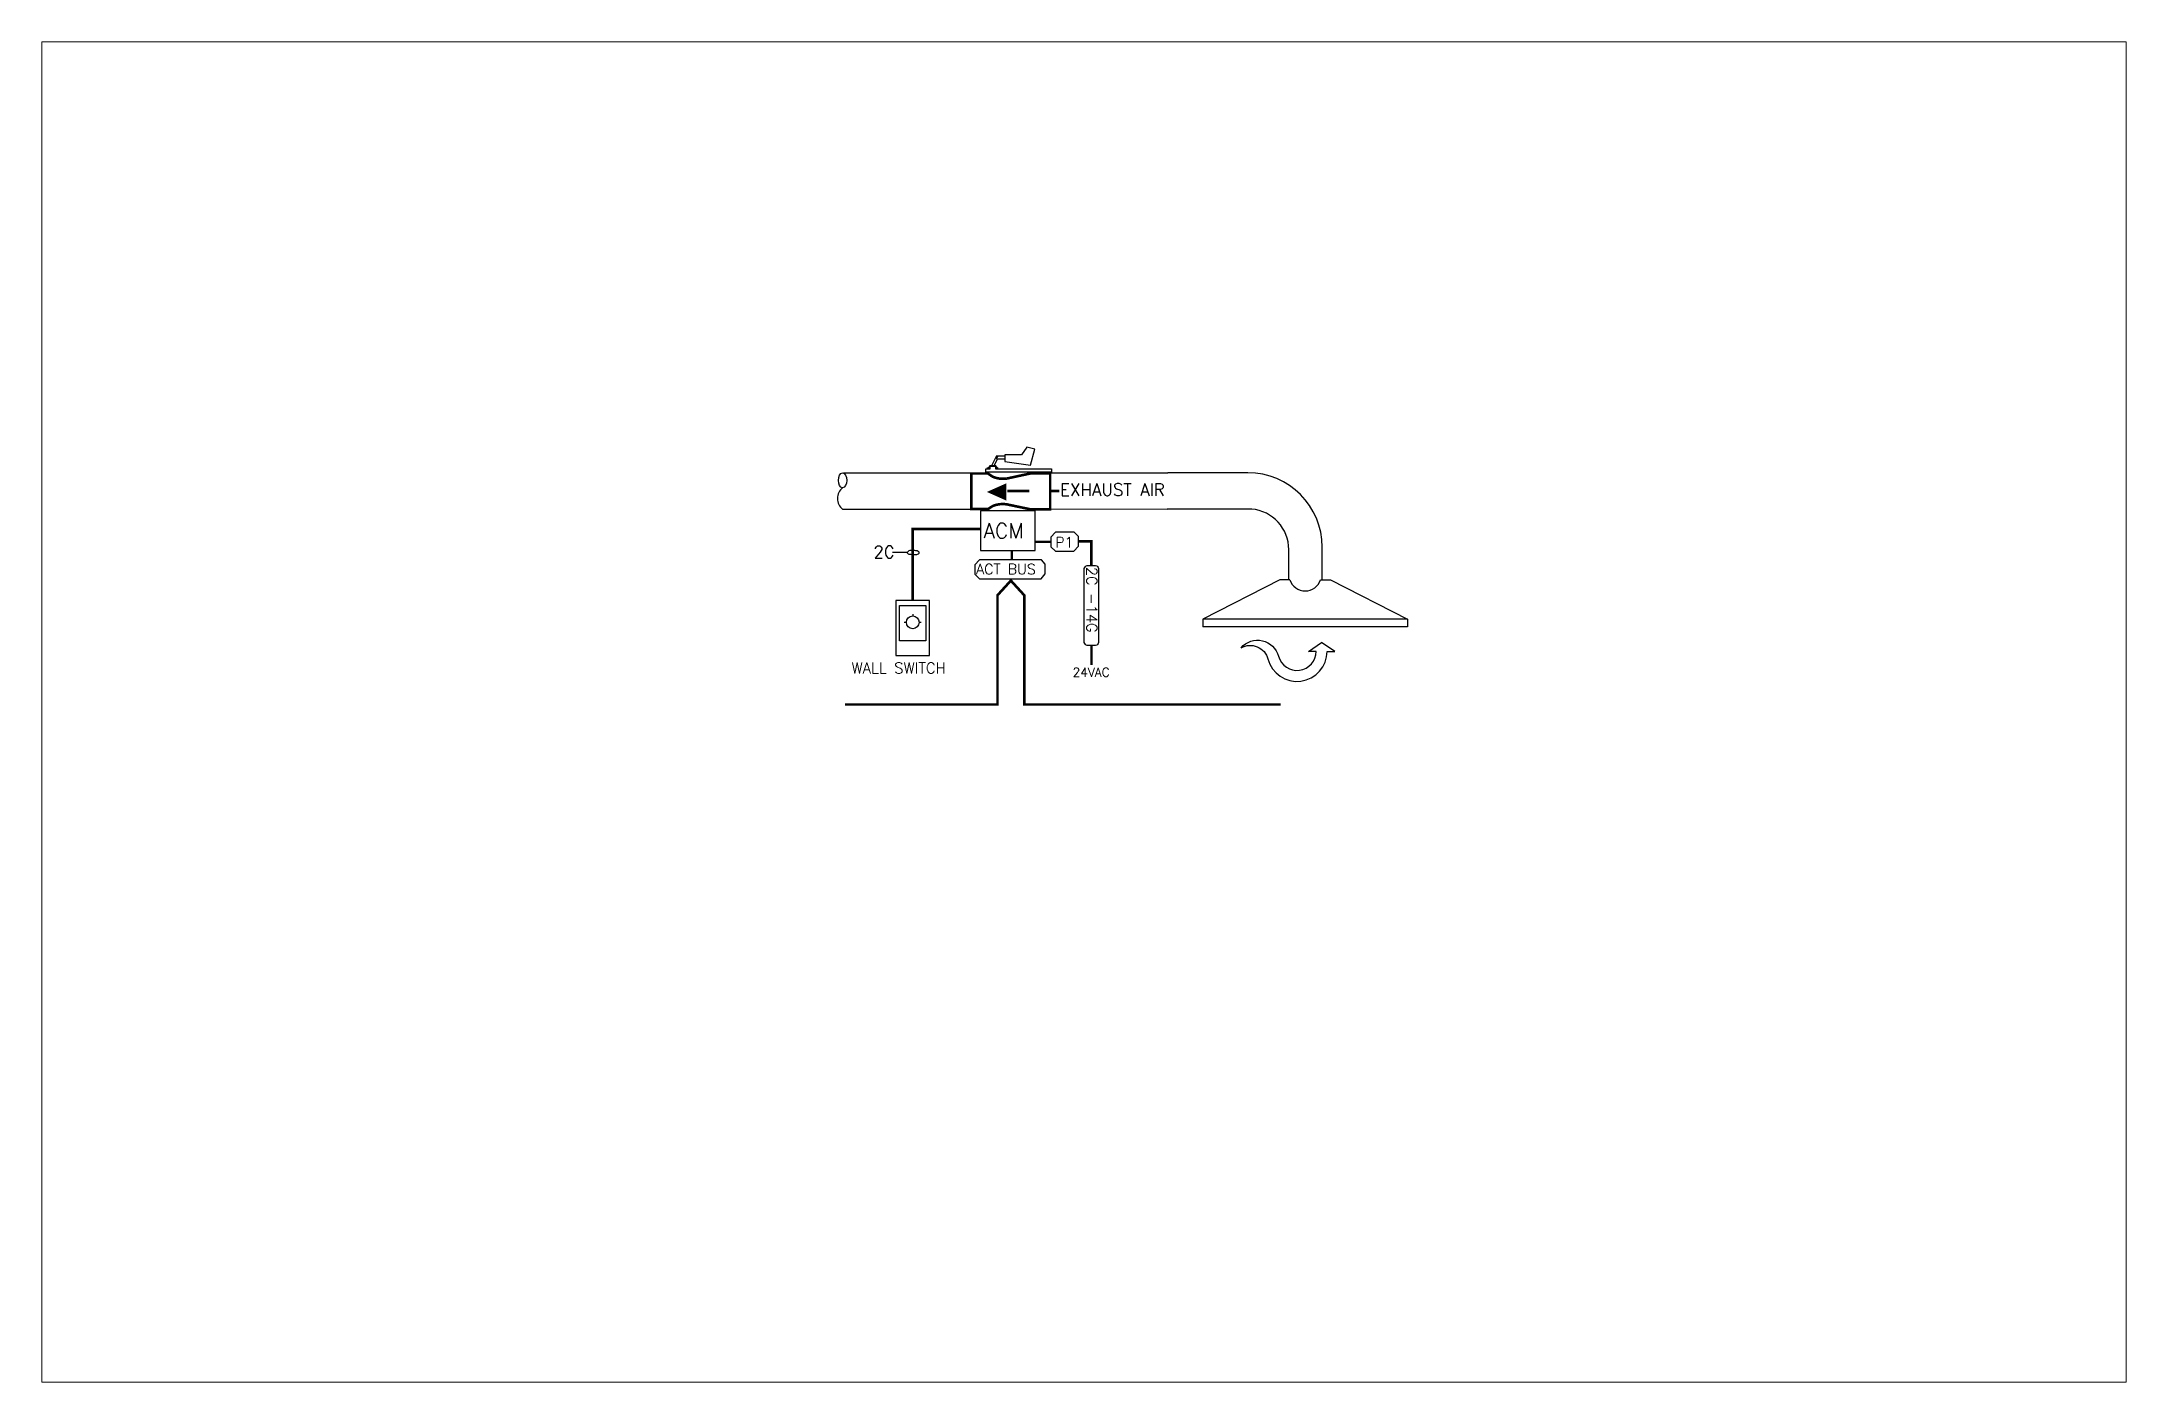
# Paper-space layout 'Layout1' of a CAD drawing. Extents: x 0.7 to 16.1, y 0.3 to 10.2.
# The model-space entities are those that its viewports show. They can reach past a viewport. Long polylines and large blocks are cut down to what shows.
import ezdxf

# ---------------------------------------------------------------- set-up
doc = ezdxf.new("R2010")
doc.units = 0
doc.header["$LTSCALE"] = 96
doc.header["$MEASUREMENT"] = 0
doc.linetypes.add('3-DASH', pattern=[0.0625, 0.03125, -0.03125])
for name, color, linetype in [('Field_Wiring', 160, '3-DASH'), ('GEX', 7, 'CONTINUOUS'), ('HOOD', 7, 'CONTINUOUS'), ('MVIEW', 1, 'CONTINUOUS'), ('SUP', 7, 'CONTINUOUS')]:
    doc.layers.add(name, color=color, linetype=linetype)
doc.styles.get("Standard").update_dxf_attribs({"font": 'ROMANS'})

msp = doc.modelspace()

# ---------------------------------------------------------------- linework, layer by layer
at = {"layer": 'Field_Wiring', "color": 7}
for p, q in [((684, 578), (684, 576.6)), ((677.8, 572.1), (679.5, 572.1)), ((688.5, 572.1), (690, 572.1))]:
    msp.add_line(p, q, dxfattribs=at)
at = {"layer": 'Field_Wiring', "color": 7, "linetype": 'ByBlock'}
msp.add_circle((684, 572.1), 4.5, dxfattribs=at)
at = {"layer": 'GEX', "color": 7, "linetype": 'Continuous', "lineweight": 25}
msp.add_lwpolyline([(770.9, 651.3), (732, 651.3), (732, 623.1), (770.9, 623.1)], close=True, dxfattribs=at)
at = {"layer": 'GEX', "color": 7, "linetype": 'Continuous', "lineweight": 20, "const_width": 1.85}
msp.add_lwpolyline([(754.3, 616.5), (754.3, 623.2)], dxfattribs=at)
at = {"layer": 'GEX', "color": 7, "linetype": 'Continuous', "const_width": 1.85}
for points in [[(782, 629.2), (770.9, 629.2)], [(801.7, 629.6), (810.7, 629.6), (810.7, 612.4)], [(945, 513.8), (763.1, 513.8), (763.1, 591.3), (753.6, 601.7), (744.1, 591.3), (744.1, 586.5)], [(744.1, 587.5), (744.1, 513.8), (635.9, 513.8)]]:
    msp.add_lwpolyline(points, dxfattribs=at)
at = {"layer": 'GEX', "color": 7, "linetype": 'Continuous'}
msp.add_lwpolyline([(801.7, 626.1), (801.7, 633), (798.6, 636), (785.3, 636), (782, 632.6), (782, 625.7), (785.3, 622.6), (798.2, 622.6)], close=True, dxfattribs=at)
at = {"layer": 'HOOD', "color": 0}
for p, q in [((680.3, 621.6), (669.6, 621.6)), ((672, 587.7), (672, 548.5)), ((695.8, 587.7), (672, 587.7)), ((674.5, 558.9), (674.5, 584)), ((674.5, 584), (693.3, 584)), ((693.3, 584), (693.3, 558.9)), ((695.8, 548.5), (695.8, 587.7)), ((1035, 574.4), (889.9, 574.4)), ((1035, 568.9), (889.9, 568.9)), ((672, 548.5), (695.8, 548.5)), ((693.3, 558.9), (674.5, 558.9)), ((964.7, 551.5), (974.1, 557.8)), ((970.2, 551.5), (964.7, 551.5)), ((983.6, 551.5), (974.1, 557.8)), ((978, 551.5), (983.6, 551.5))]:
    msp.add_line(p, q, dxfattribs=at)
at = {"layer": 'HOOD', "color": 0, "linetype": 'Continuous', "const_width": 1.89}
msp.add_lwpolyline([(683.9, 587.7), (683.9, 587.7), (683.9, 638.2), (732, 638.2)], dxfattribs=at)
at = {"layer": 'HOOD', "color": 0}
msp.add_lwpolyline([(680.3, 621.6, -0.189716), (680.5, 622.2, -0.100949), (681.5, 623.1, -0.059135), (682.7, 623.3, -0.045568), (684.4, 623.3, -0.045568), (686, 623.1, -0.059135), (687.2, 623.1, -0.100949), (688.2, 622.2, -0.189716), (688.4, 621.6, -0.189716), (688.2, 621, -0.100949), (687.2, 620.2, -0.059135), (686, 620, -0.045568), (684.4, 620, -0.045568), (682.7, 620.2, -0.059135), (681.5, 620.2, -0.100949), (680.5, 621, -0.189716)], format="xyb", close=True, dxfattribs=at)
for points in [[(951.6, 602.3), (944.5, 602.3), (889.9, 574.4), (889.9, 568.9)], [(973.3, 602.3), (980.4, 602.3), (1035, 574.4), (1035, 568.9)]]:
    msp.add_lwpolyline(points, dxfattribs=at)
for points in [[(917, 554.1, -0.59764), (943.6, 548.1, 0.879477), (970.2, 551.5, 0.955288)], [(917, 554.1, -0.492611), (936, 546.1, 0.879477), (978, 551.5, 2.238656)]]:
    msp.add_lwpolyline(points, format="xyb", dxfattribs=at)
msp.add_arc((962.5, 605.8), 11.4, 198.1806, 341.8194, dxfattribs=at)
at = {"layer": 'SUP', "color": 7, "linetype": 'Continuous', "lineweight": 25}
for p, q in [((634.9, 678.1), (724.9, 678.1)), ((776.5, 678.2), (864.9, 678.1)), ((776.5, 652.5), (864.5, 652.3))]:
    msp.add_line(p, q, dxfattribs=at)
for points in [[(761.1, 690.9), (749.4, 690.9), (749.4, 686.2), (767.5, 683.6), (770.5, 694.9), (764.9, 696.3)], [(782.4, 678.7), (735.9, 678.7), (735.9, 681.1), (739, 681.1), (739, 682.8), (742.7, 682.8), (742.7, 681.1), (782.4, 681.1)], [(743.6, 689.3), (743.8, 689.5), (743.9, 689.6), (744.1, 689.5), (744.3, 689.3), (744.1, 689.2), (743.9, 689), (743.8, 689.2)]]:
    msp.add_lwpolyline(points, close=True, dxfattribs=at)
for points in [[(744.7, 681.4), (744.1, 681.4), (743, 683.2), (738.7, 683.2), (737.4, 681.4), (736.5, 681.4)], [(743.3, 690.3), (739.9, 683.2)], [(741.7, 683.2), (744.3, 688.5)], [(749.5, 689.9), (743.3, 689.9), (743.3, 688.2), (749.3, 688.2)]]:
    msp.add_lwpolyline(points, dxfattribs=at)
at = {"layer": 'SUP', "color": 7}
for points, format in [([(634.1, 667.6, 0.451799), (634.1, 652.3), (725.5, 652.3)], "xyb"), ([(736.6, 664.6, 0, 12.3, 0), (750.4, 664.6, 12.3, 12.3, 0)], "xyseb")]:
    msp.add_lwpolyline(points, format=format, dxfattribs=at)
at = {"layer": 'SUP', "color": 7, "linetype": 'Continuous', "lineweight": 20, "const_width": 1.85}
msp.add_lwpolyline([(750.7, 655.8, 0.14165), (740.5, 654.5), (737.3, 652.4), (725.5, 652.4), (725.5, 677.7), (737.3, 677.7), (740.5, 675.5, 0.14165), (750.7, 674.1), (767.4, 677.7), (781.5, 677.7), (781.5, 652.3), (767.4, 652.3), (750.7, 655.8)], format="xyb", dxfattribs=at)
at = {"layer": 'SUP', "color": 7, "const_width": 1.85}
for points in [[(766.7, 665.2), (751, 665.2)], [(788.1, 665.2), (781.5, 665.2)]]:
    msp.add_lwpolyline(points, dxfattribs=at)
at = {"layer": 'SUP', "color": 7, "linetype": 'Continuous', "lineweight": 25}
for points in [[(974.6, 602.3), (974.6, 625.4, 0.413991), (921.8, 678.2), (864.9, 678.2)], [(950.8, 602.3), (950.8, 623.7, 0.388706), (924.5, 652.4), (864.5, 652.4)]]:
    msp.add_lwpolyline(points, format="xyb", dxfattribs=at)
at = {"layer": 'SUP', "color": 7, "linetype": 'Continuous'}
msp.add_lwpolyline([(777.9, 606.6), (777.9, 613.4), (775.4, 616.4), (731.4, 616.4), (728.1, 613), (728.1, 606.2), (731.4, 603), (775, 603)], close=True, dxfattribs=at)
at = {"layer": 'SUP', "color": 7, "lineweight": 25, "transparency": 33554687}
msp.add_lwpolyline([(808.4, 555.6), (807.8, 555.7), (807.1, 555.9), (806.5, 556.3), (806, 557.1), (805.7, 557.8), (805.6, 558.4), (805.6, 609.6), (805.7, 610.3), (806, 611.1), (806.5, 611.6), (807.1, 612.1), (807.8, 612.3), (808.4, 612.4), (813, 612.4), (813.7, 612.3), (814.5, 612.1), (815.1, 611.6), (815.5, 611.1), (815.7, 610.3), (815.8, 609.6), (815.8, 558.4), (815.7, 557.8), (815.5, 557.1), (815.1, 556.3), (814.5, 555.9), (813.7, 555.7), (813, 555.6)], close=True, dxfattribs=at)
at = {"layer": 'SUP', "color": 7, "linetype": 'Continuous', "const_width": 1.85}
msp.add_lwpolyline([(810.8, 555.6), (810.8, 541.8)], dxfattribs=at)
at = {"layer": 'SUP', "color": 7}
msp.add_ellipse((634.2, 672.8), major_axis=(0, 5.27), ratio=0.55893, dxfattribs=at)

# ---------------------------------------------------------------- texts
at = {"layer": 'GEX', "color": 7, "linetype": 'Continuous'}
for s, height, p in [('ACM', 10.58, (734.1, 631.8)), ('P1', 7.35, (785.1, 625.2))]:
    msp.add_text(s, height=height, dxfattribs=at).set_placement(p)
at = {"layer": 'HOOD', "color": 0}
for s, height, p in [('2C', 8.59, (656.1, 617.7)), ('WALL SWITCH', 7.694, (640.5, 535.9))]:
    msp.add_text(s, height=height, dxfattribs=at).set_placement(p)
at = {"layer": 'SUP', "color": 7, "linetype": 'Continuous'}
for s, height, p in [('EXHAUST AIR', 8.674, (788.5, 661.9)), ('ACT BUS', 7.35, (729, 606.2))]:
    msp.add_text(s, height=height, dxfattribs=at).set_placement(p)
at = {"layer": 'SUP', "color": 7, "ltscale": 2}
msp.add_text('2C -14G', height=7.54, rotation=270, dxfattribs=at).set_placement((807.3, 611.4))
at = {"layer": 'SUP', "color": 7, "transparency": 33554687}
msp.add_text('24VAC', height=6.34, dxfattribs=at).set_placement((797.4, 533.5))

psp = doc.layouts.get("Layout1")

# ---------------------------------------------------------------- viewports
at = {"layer": 'MVIEW'}
psp.add_viewport(center=(8.368, 5.293), size=(15.405, 9.90426), view_center_point=(805.5, 508.5), view_height=951, dxfattribs=at)

doc.saveas('drawing.dxf')
